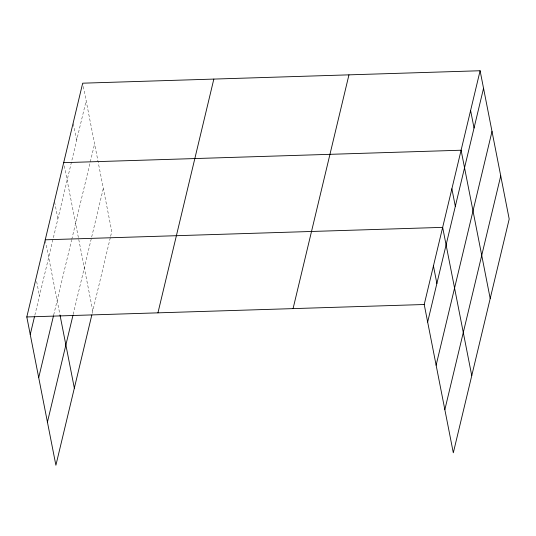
<?xml version="1.0" encoding="UTF-8"?>
<svg xmlns="http://www.w3.org/2000/svg" width="536" height="536" viewBox="0 0 536 536"><rect width="100%" height="100%" fill="white"/><g stroke="black" fill="none" stroke-linecap="round" stroke-linejoin="round"><path stroke-width="0.4" stroke-dasharray="2.68 2.01" d="M34.853 315.208L86.129 100.728M53.694 314.967L71.556 240.235M71.75 239.431L94.597 143.883M73.171 314.424L91.489 237.81M91.683 236.999L103.321 188.337M92.205 313.386L110.429 237.167M110.624 236.356L111.783 231.492L82.846 83.984M73.345 123.722L76.628 140.466M64.313 165.859L92.782 310.974M54.618 202.032L57.908 218.782M45.399 240.604L59.844 314.243M36.649 281.567L39.463 295.919"/><path stroke-width="0.8" d="M91.824 314.987L55.898 465.255L26.8 316.95L82.685 83.187L480.102 70.745L509.2 219.05L453.315 452.813L424.217 304.508L480.102 70.745M30.244 334.491L34.465 316.816M38.706 377.646L53.499 315.771M47.429 422.107L72.983 315.228M157.946 312.843L213.837 79.08M293.071 308.615L348.956 74.852M427.654 322.049L483.546 88.286M436.123 365.204L492.008 131.434M444.847 409.658L500.731 175.895M63.684 162.669L461.101 150.221L490.199 298.532M45.245 239.806L442.656 227.365L471.754 375.669M26.8 316.95L424.217 304.508M470.601 110.483L474.045 128.024M451.882 188.793L455.319 206.333M433.436 265.936L436.88 283.477M60.005 315.054L74.337 388.118"/></g></svg>
